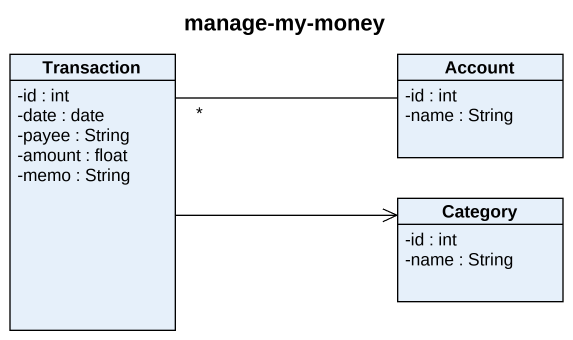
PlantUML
@startuml
title manage-my-money
hide circle
hide empty members
skinparam classAttributeIconSize 0
class Transaction {
  -id : int
  -date : date
  -payee : String
  -amount : float
  -memo : String
}
class Account {
  -id : int
  -name : String
}
class Category {
  -id : int
  -name : String
}
Transaction -right-> Category
Account -left- "*" Transaction
@enduml
